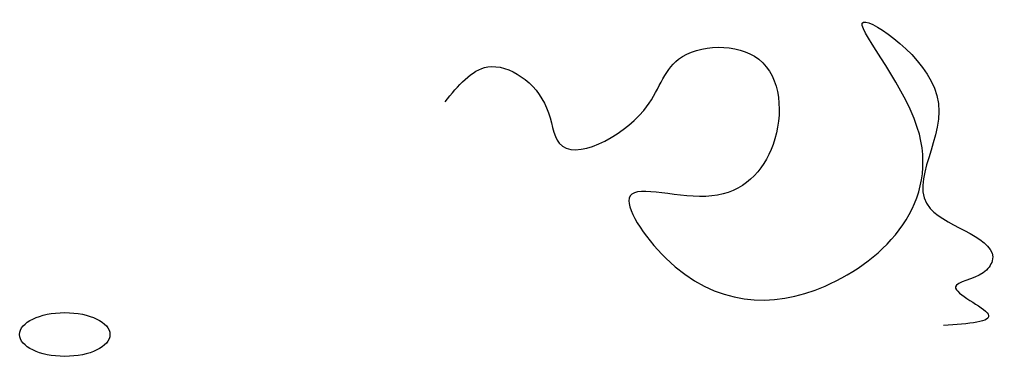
# Model space of a CAD drawing. Header units: millimetres. Extents: x 962 to 23647, y 1618 to 9422.
import ezdxf

# ---------------------------------------------------------------- set-up
doc = ezdxf.new("R2010")
doc.units = ezdxf.units.MM

# ---------------------------------------------------------------- blocks, each defined once
blk = doc.blocks.new('elipse')
blk.add_ellipse((0, 0), major_axis=(1047, 0), ratio=0.48478)
blk = doc.blocks.new('spline')
blk.add_open_spline([(-1027, -2845), (-724, -2472), (-26, -1615), (1417, -2636), (1518, -4456), (3795, -3304), (4149, -1518), (6725, -1454), (6864, -3952), (5389, -5441), (2564, -4453), (4653, -7563), (8037, -7702), (11307, -4288), (7446, 44), (11513, -2744), (8968, -5419), (12013, -6058), (11406, -6944), (10278, -7073), (12193, -7916), (11096, -7986), (10527, -8023)], degree=3, knots=[0, 0, 0, 0, 1275.755092, 2936.462868, 3811.049954, 5913.529677, 7347.542724, 9203.109048, 11206.385455, 13059.462261, 14957.981517, 16623.999831, 20365.212866, 24617.697787, 27356.167269, 29761.183458, 32384.847915, 34262.130591, 34605.667988, 35327.883877, 36315.454391, 37378.026614, 37378.026614, 37378.026614, 37378.026614])

msp = doc.modelspace()

# ---------------------------------------------------------------- block references
for name, p in [('spline', (11850, 10361)), ('elipse', (2009, 2126))]:
    msp.add_blockref(name, p)

doc.saveas('drawing.dxf')
